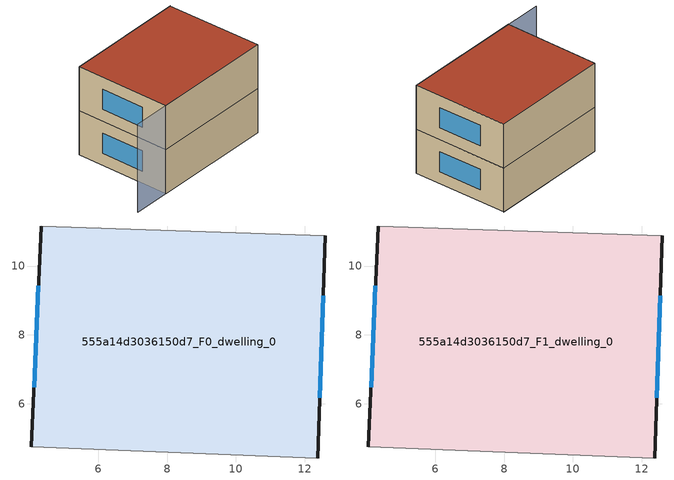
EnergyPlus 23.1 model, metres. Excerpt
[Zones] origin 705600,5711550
555a14d3036150d7_F0_dwelling_0
 floor ground (EU_floor_Construction): 12.6,10.89 12.38,4.42 4.06,4.74 4.34,11.17 z0
 wall outside (EU_wall_Construction): 12.38,4.42 12.6,10.89 / 4.34,11.17 4.06,4.74 z0:3
 wall adiabatic (EU_wall_Construction): 4.06,4.74 12.38,4.42 / 12.6,10.89 4.34,11.17 z0:3
 window (EU_Window_Construction): 12.44,6.17 12.54,9.14 / 4.26,9.43 4.13,6.48 z0.81:2.19
555a14d3036150d7_F1_dwelling_0
 floor to 555a14d3036150d7_F0_dwelling_0 (EU_floor_Construction): 12.6,10.89 12.38,4.42 4.06,4.74 4.34,11.17 z3
 wall outside (EU_wall_Construction): 12.38,4.42 12.6,10.89 / 4.34,11.17 4.06,4.74 z3:6
 wall adiabatic (EU_wall_Construction): 4.06,4.74 12.38,4.42 / 12.6,10.89 4.34,11.17 z3:6
 window (EU_Window_Construction): 12.44,6.17 12.54,9.14 / 4.26,9.43 4.13,6.48 z3.81:5.19
 roof outside (EU_roof_Construction): 12.38,4.42 12.6,10.89 4.34,11.17 4.06,4.74 z6
shading: 1.54,4.84 12.38,4.42 / 12.6,10.89 4.34,11.16 z0:6
[Building]
EU S2 Campaign: North Axis=0; Terrain=City; Solar Distribution=FullExterior
[Site:Location]
London: Latitude=51.5; Longitude=-0.5; Time Zone=0; Elevation=25
[SizingPeriod:WeatherFileDays]
AnnualSizingPeriod: Begin Month=1; Begin Day of Month=1; End Month=12; End Day of Month=31; Day of Week for Start Day=Monday; Use Weather File Daylight Saving Period=No; Use Weather File Rain and Snow Indicators=No
[MATERIAL]
EU_InternalMass_Material: Roughness=MediumRough; Thickness=0.1; Conductivity=1; Density=1800; Specific Heat=900; Thermal Absorptance=0.9; Solar Absorptance=0.7; Visible Absorptance=0.7
[MATERIAL:NOMASS] Roughness=MediumRough; Thermal Absorptance=0.9; Solar Absorptance=0.7; Visible Absorptance=0.7
Name | Thermal Resistance
EU_wall_NoMass | 0.727863
EU_roof_NoMass | 0.773354
EU_floor_NoMass | 1.79329
[WINDOWMATERIAL:SIMPLEGLAZINGSYSTEM]
EU_Window_SimpleGlazing: UFactor=2.58614; Solar Heat Gain Coefficient=0.76; Visible Transmittance=0.76
[CONSTRUCTION]
EU_wall_Construction: EU_wall_NoMass
EU_roof_Construction: EU_roof_NoMass
EU_floor_Construction: EU_floor_NoMass
EU_Window_Construction: EU_Window_SimpleGlazing
EU_InternalMass_Construction: EU_InternalMass_Material
[ZONE] Type=1; Multiplier=1; Ceiling Height=autocalculate; Floor Area=autocalculate; Part of Total Floor Area=Yes
Name | Volume
555a14d3036150d7_F0_dwelling_0 | 160.58
555a14d3036150d7_F1_dwelling_0 | 160.579
[INTERNALMASS] Construction=EU_InternalMass_Construction; Surface Area=53.5265
Name | Zone or ZoneList
555a14d3036150d7_F0_dwelling_0_EU_InternalMass | 555a14d3036150d7_F0_dwelling_0
555a14d3036150d7_F1_dwelling_0_EU_InternalMass | 555a14d3036150d7_F1_dwelling_0
[OTHEREQUIPMENT] Fuel Type=Electricity; Design Level Calculation Method=Watts/Area; Power per Zone Floor Area=1; Fraction Latent=0; Fraction Radiant=0; Fraction Lost=0; Carbon Dioxide Generation Rate=0; EndUse Subcategory=EU_Step8_InternalGains
Name | Zone or ZoneList or Space or SpaceList | Schedule
EU_Step8_InternalGain_555a14d3036150d7_F0_dwelling_0_f000 | 555a14d3036150d7_F0_dwelling_0 | EU_Step8_GainSchedule_555a14d3036150d7_F0_dwelling_0_f000
EU_Step8_InternalGain_555a14d3036150d7_F1_dwelling_0_f000 | 555a14d3036150d7_F1_dwelling_0 | EU_Step8_GainSchedule_555a14d3036150d7_F1_dwelling_0_f000
[ZONEVENTILATION:DESIGNFLOWRATE] Schedule=EU_AlwaysOn; Design Flow Rate Calculation Method=AirChanges/Hour; Air Changes per Hour=0.484901; Ventilation Type=Natural; Fan Pressure Rise=0; Fan Total Efficiency=1; Constant Term Coefficient=1; Temperature Term Coefficient=0; Velocity Term Coefficient=0; Velocity Squared Term Coefficient=0; Minimum Indoor Temperature=-100; Maximum Indoor Temperature=100; Delta Temperature=-100; Minimum Outdoor Temperature=-100; Maximum Outdoor Temperature=100; Maximum Wind Speed=40
Name | Zone or ZoneList or Space or SpaceList
EU_ConstantAir_555a14d3036150d7_F0_dwelling_0 | 555a14d3036150d7_F0_dwelling_0
EU_ConstantAir_555a14d3036150d7_F1_dwelling_0 | 555a14d3036150d7_F1_dwelling_0
[HVACTEMPLATE:THERMOSTAT] Constant Heating Setpoint=20; Constant Cooling Setpoint=50
EU_HeatOnly_555a14d3036150d7_F0_dwelling_0; EU_HeatOnly_555a14d3036150d7_F1_dwelling_0
[HVACTEMPLATE:ZONE:IDEALLOADSAIRSYSTEM] System Availability Schedule=EU_AlwaysOn; Maximum Heating Supply Air Temperature=50; Minimum Cooling Supply Air Temperature=13; Maximum Heating Supply Air Humidity Ratio=0.0156; Minimum Cooling Supply Air Humidity Ratio=0.0077; Heating Limit=NoLimit; Cooling Limit=NoLimit; Heating Availability Schedule=EU_AlwaysOn; Cooling Availability Schedule=EU_CoolingOff; Dehumidification Control Type=ConstantSensibleHeatRatio; Cooling Sensible Heat Ratio=0.7; Dehumidification Setpoint=60; Humidification Control Type=None; Humidification Setpoint=30; Outdoor Air Method=None; Outdoor Air Flow Rate per Person=0.00944; Outdoor Air Flow Rate per Zone Floor Area=0; Outdoor Air Flow Rate per Zone=0; Demand Controlled Ventilation Type=None; Outdoor Air Economizer Type=NoEconomizer; Heat Recovery Type=None; Sensible Heat Recovery Effectiveness=0.7; Latent Heat Recovery Effectiveness=0.65
Name | Template Thermostat
555a14d3036150d7_F0_dwelling_0 | EU_HeatOnly_555a14d3036150d7_F0_dwelling_0
555a14d3036150d7_F1_dwelling_0 | EU_HeatOnly_555a14d3036150d7_F1_dwelling_0
[SIZING:ZONE] Zone Cooling Design Supply Air Temperature Input Method=SupplyAirTemperature; Zone Cooling Design Supply Air Temperature=13; Zone Heating Design Supply Air Temperature Input Method=SupplyAirTemperature; Zone Heating Design Supply Air Temperature=50; Zone Cooling Design Supply Air Humidity Ratio=0.008; Zone Heating Design Supply Air Humidity Ratio=0.008; Cooling Design Air Flow Method=DesignDay; Cooling Design Air Flow Rate=0; Cooling Minimum Air Flow per Zone Floor Area=0.000762; Cooling Minimum Air Flow=0; Cooling Minimum Air Flow Fraction=0.2; Heating Design Air Flow Method=DesignDay; Heating Design Air Flow Rate=0; Heating Maximum Air Flow per Zone Floor Area=0.002032; Heating Maximum Air Flow=0.141576; Heating Maximum Air Flow Fraction=0.3; Account for Dedicated Outdoor Air System=No; Dedicated Outdoor Air System Control Strategy=NeutralSupplyAir; Dedicated Outdoor Air Low Setpoint Temperature for Design=autosize; Dedicated Outdoor Air High Setpoint Temperature for Design=autosize; Zone Load Sizing Method=Sensible Load Only No Latent Load; Zone Latent Cooling Design Supply Air Humidity Ratio Input Method=HumidityRatioDifference; Zone Cooling Design Supply Air Humidity Ratio Difference=0.005; Zone Latent Heating Design Supply Air Humidity Ratio Input Method=HumidityRatioDifference; Zone Humidification Design Supply Air Humidity Ratio Difference=0.005
555a14d3036150d7_F0_dwelling_0; 555a14d3036150d7_F1_dwelling_0
[SCHEDULE:CONSTANT]
Name | Hourly Value
EU_AlwaysOn | 1
EU_CoolingOff | 0
[SCHEDULE:FILE] Column Number=1; Rows to Skip at Top=0; Number of Hours of Data=8760; Column Separator=Comma; Interpolate to Timestep=No; Minutes per Item=60; Adjust Schedule for Daylight Savings=Yes
Name | File
EU_Step8_GainSchedule_555a14d3036150d7_F0_dwelling_0_f000 | ../../schedules/555a14d3036150d7/555a14d3036150d7_F0_dwelling_0_f000_gain.csv
EU_Step8_GainSchedule_555a14d3036150d7_F1_dwelling_0_f000 | ../../schedules/555a14d3036150d7/555a14d3036150d7_F1_dwelling_0_f000_gain.csv
